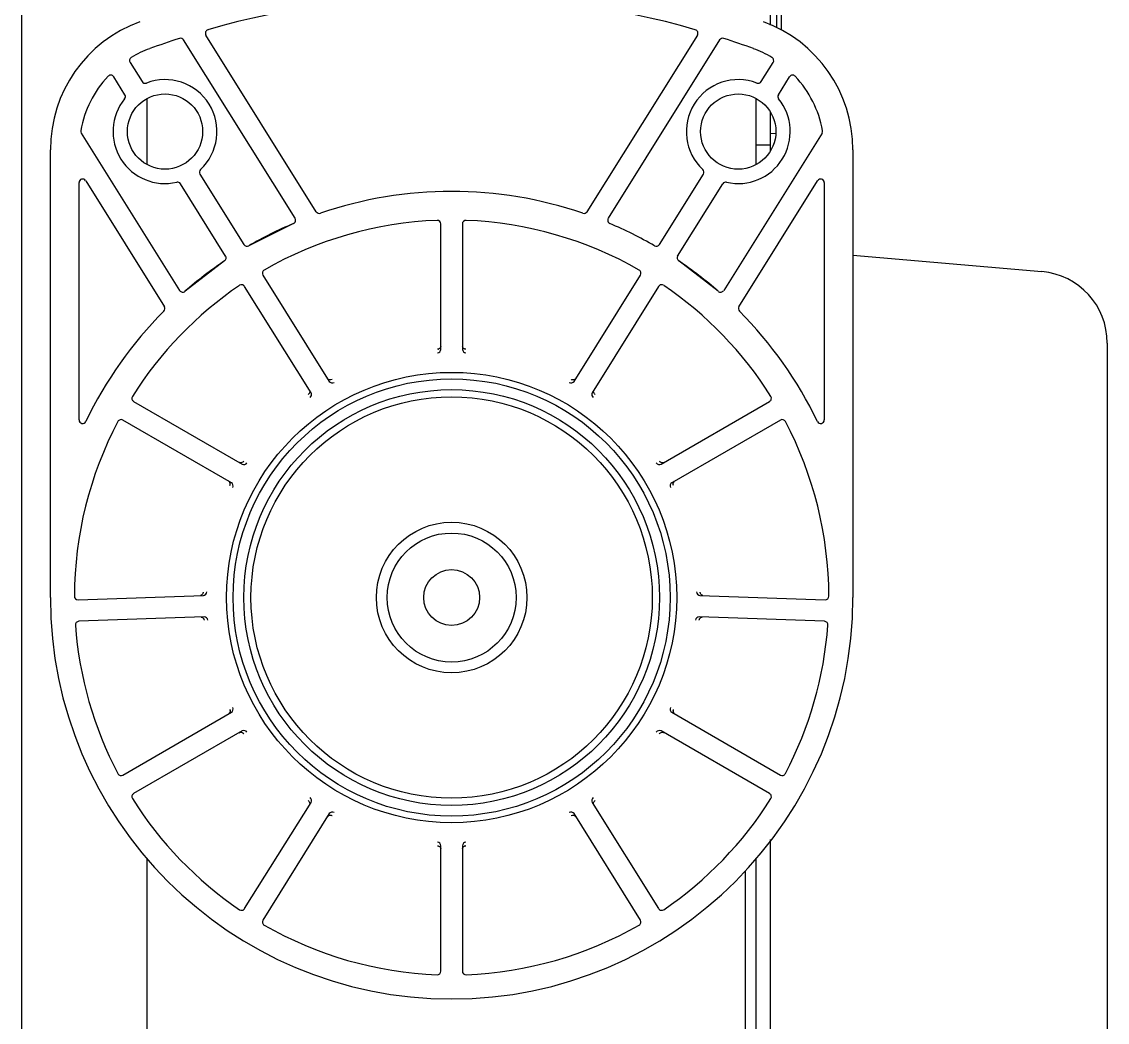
# Model space of a CAD drawing. Header units: millimetres. Extents: x 2355 to 9028, y 2010 to 7655.
# Drawn here: x 6645.7 to 6797.2, y 7374.8 to 7514.4 of the extents above; entities that cross this region are included whole.
import ezdxf

# ---------------------------------------------------------------- set-up
doc = ezdxf.new("R2010")
doc.units = ezdxf.units.MM
doc.header["$LTSCALE"] = 739.2
doc.layers.get('0').update_dxf_attribs({"linetype": 'CONTINUOUS'})
doc.layers.add('ASSI', color=7, linetype='CONTINUOUS')
doc.layers.add('GEOM', color=7, linetype='CONTINUOUS')

msp = doc.modelspace()

# ---------------------------------------------------------------- linework, layer by layer
at = {"linetype": 'Continuous'}
for p, q in [((6645.72, 6824.59), (6645.72, 7545.38)), ((6750.22, 7513.95), (6750.22, 7526.84)), ((6663.22, 7494.48), (6663.22, 7503.7)), ((6663.22, 6579.59), (6663.22, 7397.65)), ((6746.72, 6579.59), (6746.72, 7395.95))]:
    msp.add_line(p, q, dxfattribs=at)
at = {"color": 7, "linetype": 'Continuous'}
msp.add_line((6748.22, 6579.59), (6748.22, 7397.65), dxfattribs=at)
at = {"layer": 'ASSI', "color": 7, "linetype": 'Continuous'}
for radius in [10.5, 9, 3.9]:
    msp.add_circle((6705.72, 7434.09), radius, dxfattribs=at)
at = {"layer": 'GEOM', "linetype": 'Continuous'}
for p, q in [((6751.72, 7525.84), (6751.72, 7513.25)), ((6751.04, 7522.84), (6751.04, 7513.56)), ((6750.22, 7496.45), (6750.22, 7501.73)), ((6750.22, 6534.39), (6750.22, 7400.32))]:
    msp.add_line(p, q, dxfattribs=at)
at = {"layer": 'GEOM', "color": 7, "linetype": 'Continuous'}
for p, q in [((6683.87, 7486.99), (6668.32, 7511.87)), ((6686.83, 7487.91), (6671.43, 7512.55)), ((6740.01, 7512.55), (6724.61, 7487.91)), ((6743.12, 7511.87), (6727.57, 7486.99)), ((6660.85, 7508.73), (6662.52, 7506.06)), ((6748.92, 7506.06), (6750.6, 7508.73)), ((6660.12, 7504.23), (6658.56, 7506.73)), ((6751.32, 7504.23), (6752.88, 7506.73)), ((6748.22, 7494.48), (6748.22, 7503.7)), ((6654.03, 7498.88), (6667.76, 7476.92)), ((6757.41, 7498.88), (6743.69, 7476.92)), ((6750.22, 7498.84), (6750.93, 7498.85)), ((6649.72, 7434.09), (6649.72, 7496.56)), ((6750.22, 7497.19), (6748.22, 7497.19)), ((6761.72, 7496.56), (6761.72, 7434.09)), ((6653.72, 7458.87), (6653.72, 7491.97)), ((6654.65, 7492.24), (6665.63, 7474.66)), ((6674.18, 7481.73), (6667.89, 7491.8)), ((6670.58, 7493.15), (6676.73, 7483.32)), ((6734.72, 7483.32), (6740.86, 7493.15)), ((6737.26, 7481.73), (6743.55, 7491.8)), ((6745.82, 7474.66), (6756.8, 7492.24)), ((6757.72, 7491.97), (6757.72, 7458.87)), ((6683.64, 7486.26), (6677.4, 7483.15)), ((6704.22, 7468.71), (6704.22, 7486.2)), ((6707.22, 7486.2), (6707.22, 7468.71)), ((6761.72, 7481.86), (6788.09, 7479.55)), ((6674.04, 7481.05), (6668.51, 7476.81)), ((6742.93, 7476.81), (6737.41, 7481.05)), ((6679.38, 7479.08), (6688.65, 7464.24)), ((6722.8, 7464.24), (6732.07, 7479.08)), ((6686.1, 7462.65), (6676.83, 7477.49)), ((6734.61, 7477.49), (6725.34, 7462.65)), ((6797.22, 7469.59), (6797.22, 7371.18)), ((6661.34, 7461.45), (6676.49, 7452.7)), ((6734.95, 7452.7), (6750.1, 7461.45)), ((6674.99, 7450.1), (6659.84, 7458.85)), ((6751.6, 7458.85), (6736.45, 7450.1)), ((6653.59, 7433.77), (6671.07, 7434.38)), ((6740.37, 7434.38), (6757.86, 7433.77)), ((6671.18, 7431.38), (6653.69, 7430.77)), ((6757.75, 7430.77), (6740.27, 7431.38)), ((6659.84, 7409.33), (6674.99, 7418.08)), ((6736.45, 7418.08), (6751.6, 7409.33)), ((6676.49, 7415.48), (6661.34, 7406.73)), ((6750.1, 7406.73), (6734.95, 7415.48)), ((6676.83, 7390.69), (6686.1, 7405.52)), ((6725.34, 7405.52), (6734.61, 7390.69)), ((6688.65, 7403.94), (6679.38, 7389.1)), ((6732.07, 7389.1), (6722.8, 7403.94)), ((6704.22, 7381.97), (6704.22, 7399.47)), ((6707.22, 7399.47), (6707.22, 7381.97))]:
    msp.add_line(p, q, dxfattribs=at)
for centre, radius in [((6665.72, 7499.09), 5.25), ((6745.72, 7499.09), 5.25), ((6705.72, 7434.09), 31.41), ((6705.72, 7434.09), 30.5), ((6705.72, 7434.09), 29), ((6705.72, 7434.09), 28)]:
    msp.add_circle(centre, radius, dxfattribs=at)
for centre, radius, start, end in [((6705.72, 7394.97), 123.12, 73.9663, 106.0337), ((6668.72, 7496.56), 19, 110.0126, 180), ((6742.72, 7496.56), 19, 0, 69.9874), ((6671.86, 7512.82), 0.5, 106.0337, 212), ((6739.59, 7512.82), 0.5, 328, 73.9663), ((6705.72, 7394.97), 123.12, 107.9689, 110.0126), ((6667.89, 7511.61), 0.5, 32, 107.9689), ((6743.55, 7511.61), 0.5, 72.0311, 148), ((6705.72, 7394.97), 123.12, 69.9874, 72.0311), ((6668.72, 7496.56), 15, 110.0126, 120.9219), ((6742.72, 7496.56), 15, 59.0781, 69.9874), ((6661.27, 7509), 0.5, 120.9219, 212), ((6750.17, 7509), 0.5, 328, 59.0781), ((6658.14, 7506.47), 0.5, 32, 136.8949), ((6753.31, 7506.47), 0.5, 43.1051, 148), ((6668.72, 7496.56), 15, 136.8949, 169.7148), ((6662.94, 7506.32), 0.5, 212, 291.012), ((6665.72, 7499.09), 7.25, 312.988, 111.012), ((6745.72, 7499.09), 7.25, 68.988, 227.012), ((6748.5, 7506.32), 0.5, 248.988, 328), ((6742.72, 7496.56), 15, 10.2852, 43.1051), ((6659.7, 7503.97), 0.5, 320.9975, 32), ((6751.74, 7503.97), 0.5, 148, 219.0025), ((6665.72, 7499.09), 7.25, 140.9975, 283.0025), ((6745.72, 7499.09), 7.25, 256.9975, 39.0025), ((6654.45, 7499.15), 0.5, 169.7148, 212), ((6756.99, 7499.15), 0.5, 328, 10.2852), ((6671.01, 7493.42), 0.5, 132.988, 212), ((6740.44, 7493.42), 0.5, 328, 47.012), ((6654.22, 7491.97), 0.5, 32, 180), ((6667.47, 7491.54), 0.5, 32, 103.0025), ((6743.98, 7491.54), 0.5, 76.9975, 148), ((6757.22, 7491.97), 0.5, 0, 148), ((6705.72, 7434.09), 56.65, 71.1475, 108.8525), ((6687.25, 7488.18), 0.5, 212, 288.8525), ((6724.19, 7488.18), 0.5, 251.1475, 328), ((6705.72, 7434.09), 56.65, 112.9398, 119.9946), ((6705.72, 7434.09), 52.65, 92.1978, 119.8022), ((6683.45, 7486.72), 0.5, 292.9398, 32), ((6703.72, 7486.2), 0.5, 0, 92.1978), ((6707.72, 7486.2), 0.5, 87.8022, 180), ((6705.72, 7434.09), 52.65, 60.1978, 87.8022), ((6728, 7486.72), 0.5, 148, 247.0602), ((6705.72, 7434.09), 56.65, 60.0054, 67.0602), ((6677.15, 7483.59), 0.5, 212, 299.9946), ((6734.29, 7483.59), 0.5, 240.0054, 328), ((6673.76, 7481.47), 0.5, 304.0054, 32), ((6737.69, 7481.47), 0.5, 148, 235.9946), ((6705.72, 7434.09), 56.65, 124.0054, 131.0602), ((6679.8, 7479.34), 0.5, 119.8022, 212), ((6731.64, 7479.34), 0.5, 328, 60.1978), ((6705.72, 7434.09), 56.65, 48.9398, 55.9946), ((6787.22, 7469.59), 10, 0, 85), ((6705.72, 7434.09), 52.65, 124.1978, 147.8022), ((6668.18, 7477.18), 0.5, 212, 311.0602), ((6676.41, 7477.23), 0.5, 32, 124.1978), ((6735.03, 7477.23), 0.5, 55.8022, 148), ((6705.72, 7434.09), 52.65, 32.1978, 55.8022), ((6743.26, 7477.18), 0.5, 228.9398, 328), ((6705.72, 7434.09), 56.65, 135.1475, 154.3015), ((6665.2, 7474.4), 0.5, 315.1475, 32), ((6746.24, 7474.4), 0.5, 148, 224.8525), ((6705.72, 7434.09), 56.65, 25.6985, 44.8525), ((6703.71, 7469.26), 0.537, 284.6753, 287.9417), ((6661.59, 7461.88), 0.5, 147.8022, 240), ((6749.85, 7461.88), 0.5, 300, 32.1978), ((6705.72, 7434.09), 52.65, 152.1978, 179.8022), ((6654.22, 7458.87), 0.5, 180, 334.3015), ((6659.59, 7458.41), 0.5, 60, 152.1978), ((6751.85, 7458.41), 0.5, 27.8022, 120), ((6705.72, 7434.09), 52.65, 0.1978, 27.8022), ((6757.22, 7458.87), 0.5, 205.6985, 360), ((6674.23, 7449.94), 0.567, 352.9438, 359.7748), ((6653.57, 7434.27), 0.5, 179.8022, 272), ((6757.87, 7434.27), 0.5, 268, 0.1978), ((6705.72, 7434.09), 56, 180, 360), ((6653.71, 7430.27), 0.5, 92, 184.1978), ((6705.72, 7434.09), 52.65, 184.1978, 207.8022), ((6670.65, 7430.85), 0.537, 16.6753, 19.9417), ((6740.81, 7430.85), 0.545, 160.8391, 164.5973), ((6705.72, 7434.09), 52.65, 332.1978, 355.8022), ((6757.74, 7430.27), 0.5, 355.8022, 88), ((6737.21, 7418.24), 0.567, 172.9438, 179.7748), ((6659.59, 7409.76), 0.5, 207.8022, 300), ((6751.85, 7409.76), 0.5, 240, 332.1978), ((6661.59, 7406.3), 0.5, 120, 212.1978), ((6705.72, 7434.09), 52.65, 212.1978, 235.8022), ((6705.72, 7434.09), 52.65, 304.1978, 327.8022), ((6749.85, 7406.3), 0.5, 327.8022, 60), ((6707.73, 7398.92), 0.537, 104.6753, 107.9417), ((6676.41, 7390.95), 0.5, 235.8022, 328), ((6735.03, 7390.95), 0.5, 212, 304.1978), ((6679.8, 7388.83), 0.5, 148, 240.1978), ((6731.64, 7388.83), 0.5, 299.8022, 32), ((6705.72, 7434.09), 52.65, 240.1978, 267.8022), ((6705.72, 7434.09), 52.65, 272.1978, 299.8022), ((6703.72, 7381.97), 0.5, 267.8022, 360), ((6707.72, 7381.97), 0.5, 180, 272.1978)]:
    msp.add_arc(centre, radius, start, end, dxfattribs=at)
for points, knots in [([(6704.22, 7469.13), (6704.2, 7469.01), (6704.09, 7468.84), (6703.93, 7468.76), (6703.88, 7468.75)], [0, 0, 0, 0, 0.695209, 1, 1, 1, 1]), ([(6703.85, 7468.74), (6703.83, 7468.73), (6703.8, 7468.73), (6703.77, 7468.72), (6703.75, 7468.72)], [0, 0, 0, 0, 0.4981, 1, 1, 1, 1]), ([(6707.61, 7468.73), (6707.59, 7468.74), (6707.55, 7468.75), (6707.51, 7468.77), (6707.49, 7468.77)], [0, 0, 0, 0, 0.507151, 1, 1, 1, 1]), ([(6707.69, 7468.72), (6707.68, 7468.72), (6707.65, 7468.73), (6707.62, 7468.73), (6707.61, 7468.73)], [0, 0, 0, 0, 0.501286, 1, 1, 1, 1]), ([(6722.64, 7464.44), (6722.6, 7464.44), (6722.52, 7464.45), (6722.44, 7464.48), (6722.4, 7464.5)], [0, 0, 0, 0, 0.489748, 1, 1, 1, 1]), ([(6685.84, 7463.07), (6685.92, 7462.95), (6685.94, 7462.7), (6685.82, 7462.53), (6685.77, 7462.48)], [0, 0, 0, 0, 0.687908, 1, 1, 1, 1]), ([(6725.53, 7462.78), (6725.53, 7462.82), (6725.53, 7462.89), (6725.55, 7462.97), (6725.57, 7463)], [0, 0, 0, 0, 0.513713, 1, 1, 1, 1]), ([(6685.77, 7462.48), (6685.76, 7462.47), (6685.74, 7462.44), (6685.71, 7462.42), (6685.7, 7462.41)], [0, 0, 0, 0, 0.4981, 1, 1, 1, 1]), ([(6676.36, 7452.89), (6676.32, 7452.88), (6676.24, 7452.88), (6676.17, 7452.9), (6676.13, 7452.91)], [0, 0, 0, 0, 0.513713, 1, 1, 1, 1]), ([(6734.79, 7453.04), (6734.78, 7453.05), (6734.76, 7453.07), (6734.74, 7453.1), (6734.73, 7453.11)], [0, 0, 0, 0, 0.4981, 1, 1, 1, 1]), ([(6735.38, 7452.94), (6735.26, 7452.87), (6735.01, 7452.86), (6734.84, 7452.99), (6734.79, 7453.04)], [0, 0, 0, 0, 0.687908, 1, 1, 1, 1]), ([(6674.79, 7449.87), (6674.79, 7449.84), (6674.78, 7449.78), (6674.76, 7449.72), (6674.74, 7449.7)], [0, 0, 0, 0, 0.494862, 1, 1, 1, 1]), ([(6671.03, 7434.76), (6671.03, 7434.74), (6671.02, 7434.71), (6671, 7434.67), (6671, 7434.65)], [0, 0, 0, 0, 0.507151, 1, 1, 1, 1]), ([(6671.04, 7434.85), (6671.04, 7434.84), (6671.04, 7434.81), (6671.03, 7434.78), (6671.03, 7434.76)], [0, 0, 0, 0, 0.501286, 1, 1, 1, 1]), ([(6740.41, 7434.75), (6740.41, 7434.77), (6740.4, 7434.8), (6740.4, 7434.83), (6740.4, 7434.85)], [0, 0, 0, 0, 0.4981, 1, 1, 1, 1]), ([(6740.44, 7434.66), (6740.44, 7434.67), (6740.43, 7434.71), (6740.42, 7434.74), (6740.41, 7434.75)], [0, 0, 0, 0, 0.495055, 1, 1, 1, 1]), ([(6670.76, 7431.36), (6670.88, 7431.34), (6671.05, 7431.24), (6671.13, 7431.09), (6671.15, 7431.03)], [0, 0, 0, 0, 0.695209, 1, 1, 1, 1]), ([(6740.29, 7431.03), (6740.31, 7431.08), (6740.39, 7431.24), (6740.56, 7431.34), (6740.68, 7431.36)], [0, 0, 0, 0, 0.303483, 1, 1, 1, 1]), ([(6671.16, 7431.01), (6671.17, 7430.99), (6671.17, 7430.96), (6671.18, 7430.93), (6671.18, 7430.91)], [0, 0, 0, 0, 0.4981, 1, 1, 1, 1]), ([(6740.26, 7430.91), (6740.27, 7430.92), (6740.27, 7430.95), (6740.28, 7430.98), (6740.28, 7431)], [0, 0, 0, 0, 0.501286, 1, 1, 1, 1]), ([(6736.65, 7418.31), (6736.65, 7418.34), (6736.67, 7418.4), (6736.69, 7418.45), (6736.7, 7418.48)], [0, 0, 0, 0, 0.494862, 1, 1, 1, 1]), ([(6676.06, 7415.23), (6676.19, 7415.31), (6676.44, 7415.32), (6676.61, 7415.19), (6676.65, 7415.14)], [0, 0, 0, 0, 0.687908, 1, 1, 1, 1]), ([(6676.65, 7415.14), (6676.67, 7415.13), (6676.69, 7415.11), (6676.71, 7415.08), (6676.72, 7415.07)], [0, 0, 0, 0, 0.4981, 1, 1, 1, 1]), ([(6735.08, 7415.29), (6735.12, 7415.3), (6735.2, 7415.3), (6735.28, 7415.28), (6735.31, 7415.27)], [0, 0, 0, 0, 0.513713, 1, 1, 1, 1]), ([(6685.91, 7405.4), (6685.92, 7405.36), (6685.91, 7405.28), (6685.89, 7405.21), (6685.88, 7405.17)], [0, 0, 0, 0, 0.513713, 1, 1, 1, 1]), ([(6725.6, 7405.11), (6725.52, 7405.23), (6725.51, 7405.48), (6725.63, 7405.65), (6725.67, 7405.7)], [0, 0, 0, 0, 0.687908, 1, 1, 1, 1]), ([(6725.67, 7405.7), (6725.68, 7405.71), (6725.71, 7405.73), (6725.73, 7405.75), (6725.75, 7405.76)], [0, 0, 0, 0, 0.4981, 1, 1, 1, 1]), ([(6688.81, 7403.74), (6688.85, 7403.74), (6688.93, 7403.72), (6689.01, 7403.69), (6689.04, 7403.67)], [0, 0, 0, 0, 0.489748, 1, 1, 1, 1]), ([(6703.75, 7399.46), (6703.76, 7399.46), (6703.79, 7399.45), (6703.82, 7399.45), (6703.84, 7399.44)], [0, 0, 0, 0, 0.501286, 1, 1, 1, 1]), ([(6703.84, 7399.44), (6703.86, 7399.44), (6703.89, 7399.43), (6703.93, 7399.41), (6703.95, 7399.4)], [0, 0, 0, 0, 0.507151, 1, 1, 1, 1]), ([(6707.23, 7399.05), (6707.25, 7399.17), (6707.36, 7399.34), (6707.52, 7399.42), (6707.57, 7399.43)], [0, 0, 0, 0, 0.695209, 1, 1, 1, 1]), ([(6707.6, 7399.44), (6707.61, 7399.45), (6707.64, 7399.45), (6707.68, 7399.46), (6707.69, 7399.46)], [0, 0, 0, 0, 0.4981, 1, 1, 1, 1])]:
    msp.add_open_spline(points, degree=3, knots=knots, dxfattribs=at)
for points in [[(6707.49, 7468.77), (6707.36, 7468.84), (6707.25, 7468.98), (6707.23, 7469.13)], [(6703.75, 7468.21), (6703.98, 7468.22), (6704.22, 7468.48), (6704.22, 7468.71)], [(6707.22, 7468.71), (6707.22, 7468.48), (6707.46, 7468.22), (6707.69, 7468.21)], [(6688.7, 7464.45), (6688.6, 7464.47), (6688.5, 7464.52), (6688.43, 7464.6)], [(6689.04, 7464.5), (6688.94, 7464.45), (6688.81, 7464.43), (6688.7, 7464.45)], [(6723.06, 7464.66), (6722.97, 7464.53), (6722.79, 7464.43), (6722.64, 7464.44)], [(6688.65, 7464.24), (6688.77, 7464.05), (6689.11, 7463.96), (6689.31, 7464.07)], [(6722.13, 7464.07), (6722.33, 7463.96), (6722.67, 7464.05), (6722.8, 7464.24)], [(6685.97, 7461.98), (6686.16, 7462.11), (6686.23, 7462.46), (6686.1, 7462.65)], [(6725.34, 7462.65), (6725.22, 7462.46), (6725.29, 7462.11), (6725.47, 7461.98)], [(6725.75, 7462.41), (6725.63, 7462.5), (6725.54, 7462.64), (6725.53, 7462.78)], [(6676.72, 7453.11), (6676.64, 7453), (6676.5, 7452.9), (6676.36, 7452.89)], [(6676.49, 7452.7), (6676.69, 7452.58), (6677.03, 7452.66), (6677.16, 7452.86)], [(6734.28, 7452.86), (6734.41, 7452.66), (6734.75, 7452.58), (6734.95, 7452.7)], [(6674.56, 7450.35), (6674.7, 7450.27), (6674.8, 7450.09), (6674.8, 7449.93)], [(6675.19, 7449.44), (6675.29, 7449.65), (6675.19, 7449.99), (6674.99, 7450.1)], [(6736.45, 7450.1), (6736.25, 7449.99), (6736.15, 7449.65), (6736.26, 7449.44)], [(6736.7, 7449.7), (6736.65, 7449.8), (6736.63, 7449.93), (6736.66, 7450.04)], [(6736.66, 7450.04), (6736.68, 7450.14), (6736.74, 7450.24), (6736.82, 7450.3)], [(6671, 7434.65), (6670.94, 7434.52), (6670.8, 7434.4), (6670.65, 7434.37)], [(6671.07, 7434.38), (6671.3, 7434.39), (6671.55, 7434.64), (6671.55, 7434.87)], [(6739.89, 7434.87), (6739.89, 7434.64), (6740.14, 7434.39), (6740.37, 7434.38)], [(6740.79, 7434.37), (6740.64, 7434.4), (6740.5, 7434.52), (6740.44, 7434.66)], [(6671.69, 7430.93), (6671.67, 7431.16), (6671.4, 7431.39), (6671.18, 7431.38)], [(6740.27, 7431.38), (6740.04, 7431.39), (6739.77, 7431.16), (6739.75, 7430.93)], [(6674.79, 7418.14), (6674.77, 7418.04), (6674.71, 7417.94), (6674.63, 7417.88)], [(6674.74, 7418.48), (6674.8, 7418.38), (6674.81, 7418.25), (6674.79, 7418.14)], [(6674.99, 7418.08), (6675.19, 7418.19), (6675.29, 7418.53), (6675.19, 7418.74)], [(6736.26, 7418.74), (6736.15, 7418.53), (6736.25, 7418.19), (6736.45, 7418.08)], [(6736.88, 7417.83), (6736.74, 7417.91), (6736.65, 7418.09), (6736.65, 7418.24)], [(6677.16, 7415.32), (6677.03, 7415.51), (6676.69, 7415.59), (6676.49, 7415.48)], [(6734.95, 7415.48), (6734.75, 7415.59), (6734.41, 7415.51), (6734.28, 7415.32)], [(6734.73, 7415.07), (6734.81, 7415.18), (6734.94, 7415.28), (6735.08, 7415.29)], [(6685.7, 7405.76), (6685.81, 7405.68), (6685.9, 7405.54), (6685.91, 7405.4)], [(6686.1, 7405.52), (6686.23, 7405.72), (6686.16, 7406.07), (6685.97, 7406.2)], [(6725.47, 7406.2), (6725.29, 7406.07), (6725.22, 7405.72), (6725.34, 7405.52)], [(6689.31, 7404.11), (6689.11, 7404.22), (6688.77, 7404.13), (6688.65, 7403.94)], [(6722.8, 7403.94), (6722.67, 7404.13), (6722.33, 7404.22), (6722.13, 7404.11)], [(6688.39, 7403.52), (6688.47, 7403.65), (6688.65, 7403.74), (6688.81, 7403.74)], [(6722.4, 7403.67), (6722.5, 7403.73), (6722.63, 7403.75), (6722.74, 7403.73)], [(6722.74, 7403.73), (6722.84, 7403.71), (6722.94, 7403.65), (6723.01, 7403.58)], [(6704.22, 7399.47), (6704.22, 7399.7), (6703.98, 7399.96), (6703.75, 7399.97)], [(6703.95, 7399.4), (6704.08, 7399.34), (6704.19, 7399.2), (6704.22, 7399.05)], [(6707.69, 7399.97), (6707.46, 7399.96), (6707.22, 7399.7), (6707.22, 7399.47)]]:
    msp.add_open_spline(points, degree=3, dxfattribs=at)

doc.saveas('drawing.dxf')
